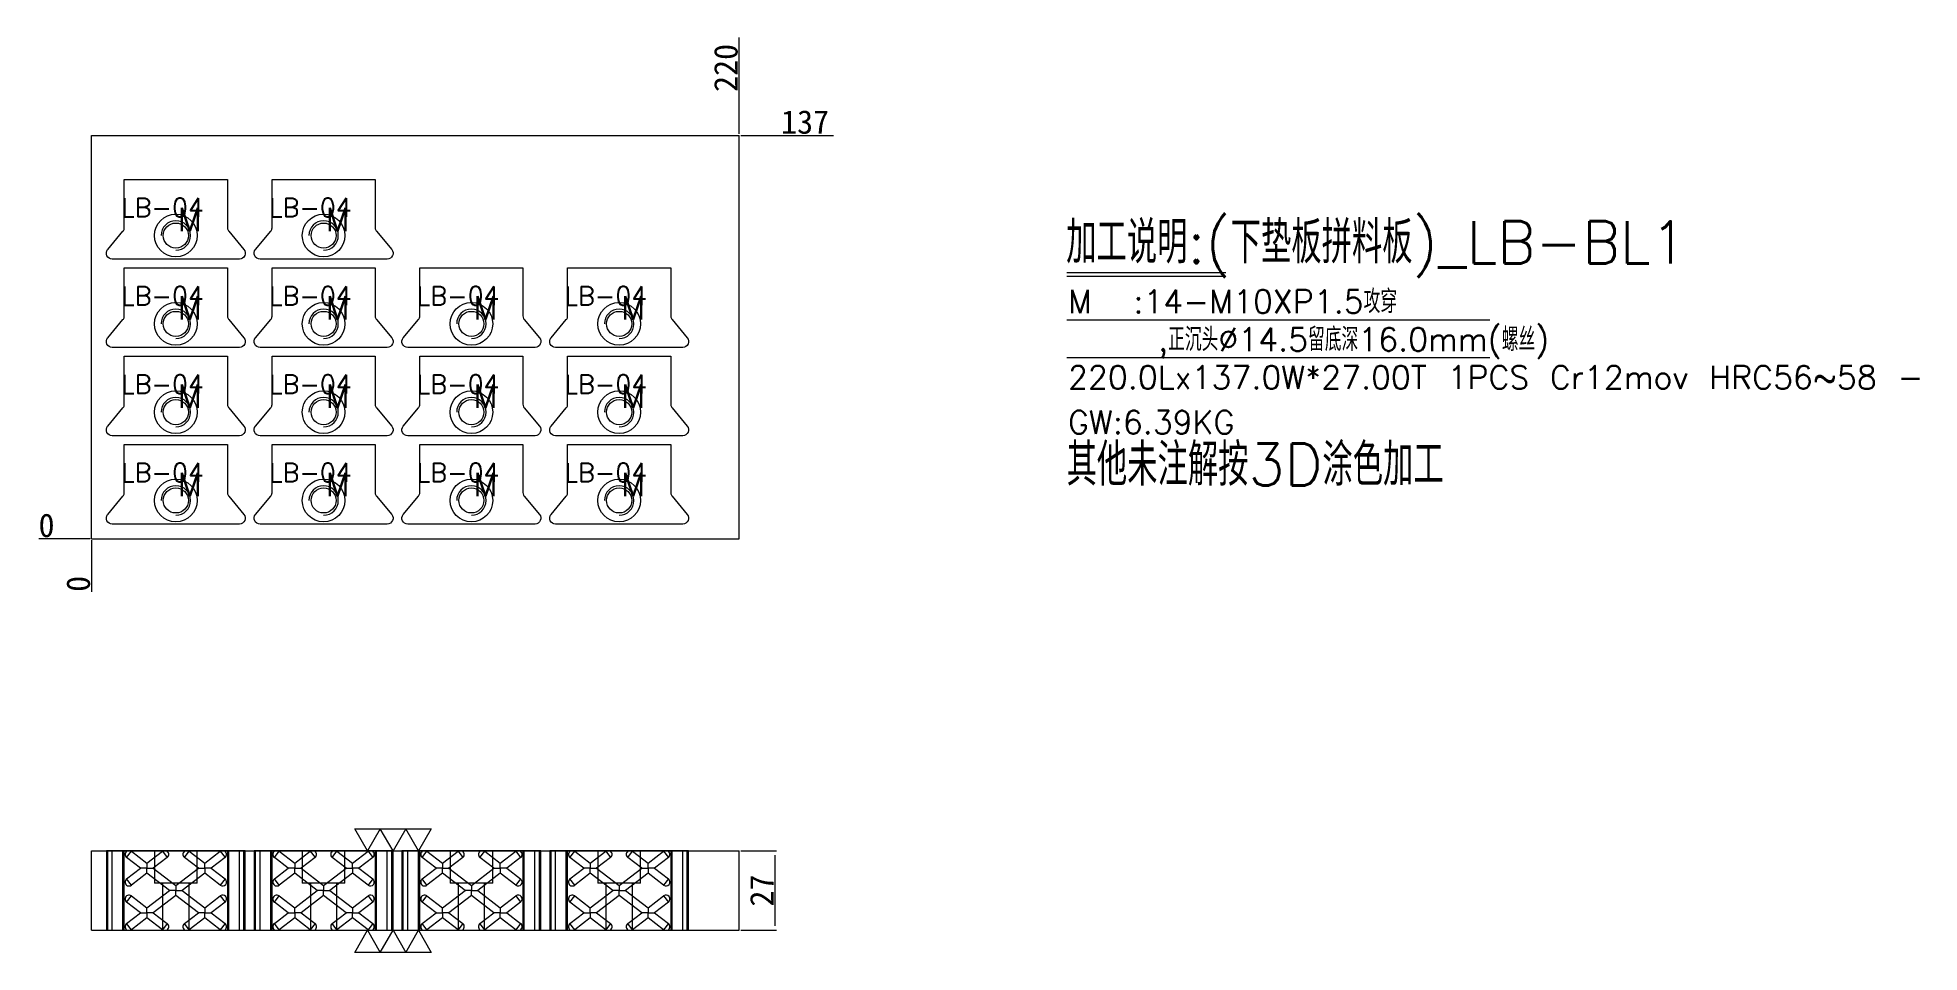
# Model space of a CAD drawing. Header units: millimetres. Extents: x 12761 to 13400, y 37602 to 37913.
import ezdxf

# ---------------------------------------------------------------- set-up
doc = ezdxf.new("R2010")
doc.units = ezdxf.units.MM
doc.linetypes.add('DASHED', pattern=[0])
doc.layers.add('dim', color=4, linetype='Continuous')
doc.layers.add('LB', color=7, linetype='Continuous')
doc.styles.add('_PUG_ERP', font='txt')
doc.styles.add('chinesef_fs', font='txt.shx', dxfattribs={"bigfont": 'gbcbig.shx'})
doc.dimstyles.new('_PUG_ERP', dxfattribs={"dimtxt": 8, "dimasz": 1.5, "dimexe": 0.5, "dimexo": 0.5, "dimgap": 0.5, "dimtad": 1, "dimtxsty": '_PUG_ERP', "dimblk": 'CLOSEDBLANK', "dimcen": 0, "dimclrd": 4, "dimclre": 4, "dimclrt": 3, "dimazin": 3, "dimtfac": 1, "dimtmove": 0, "dimatfit": 3, "dimldrblk": 'CLOSEDBLANK', "dimlwd": 9, "dimlwe": 9})

# ---------------------------------------------------------------- blocks, each defined once
blk = doc.blocks.new('*D733')
at = {"layer": 'Defpoints', "color": 0}
for p in [(12999.53, 37879.39), (13011.68, 37879.39), (12779.53, 37742.39)]:
    blk.add_point(p, dxfattribs=at)
at = {"layer": 'dim', "color": 4, "lineweight": 9}
blk.add_line((13000.03, 37879.39), (13031.61, 37879.39), dxfattribs=at)
at = {"layer": 'dim', "color": 3, "lineweight": 13, "insert": (13021.9, 37883.89), "char_height": 8, "attachment_point": 5, "style": '_PUG_ERP'}
blk.add_mtext('137', dxfattribs=at)
blk = doc.blocks.new('_ClosedBlank')
blk = doc.blocks.new('*D734')
at = {"layer": 'Defpoints', "color": 0}
for p in [(12767.38, 37742.39), (12779.53, 37742.39), (12779.53, 37742.39)]:
    blk.add_point(p, dxfattribs=at)
at = {"layer": 'dim', "color": 4, "lineweight": 9}
blk.add_line((12779.03, 37742.39), (12761.55, 37742.39), dxfattribs=at)
at = {"layer": 'dim', "color": 3, "lineweight": 13, "insert": (12764.22, 37746.89), "char_height": 8, "attachment_point": 5, "style": '_PUG_ERP'}
blk.add_mtext('0', dxfattribs=at)
blk = doc.blocks.new('*D735')
at = {"layer": 'Defpoints', "color": 0}
for p in [(12779.53, 37742.39), (12779.53, 37742.39), (12779.53, 37730.24)]:
    blk.add_point(p, dxfattribs=at)
at = {"layer": 'dim', "color": 4, "lineweight": 9}
blk.add_line((12779.53, 37741.89), (12779.53, 37724.4), dxfattribs=at)
at = {"layer": 'dim', "color": 3, "lineweight": 13, "insert": (12775.03, 37727.07), "char_height": 8, "attachment_point": 5, "rotation": 90, "style": '_PUG_ERP'}
blk.add_mtext('0', dxfattribs=at)
blk = doc.blocks.new('*D736')
at = {"layer": 'Defpoints', "color": 0}
for p in [(12999.53, 37891.54), (12999.53, 37879.39), (12779.53, 37742.39)]:
    blk.add_point(p, dxfattribs=at)
at = {"layer": 'dim', "color": 4, "lineweight": 9}
for p, q in [((12999.53, 37888.54), (12999.53, 37912.61)), ((12999.53, 37885.54), (12999.53, 37888.54)), ((12999.53, 37879.89), (12999.53, 37885.54))]:
    blk.add_line(p, q, dxfattribs=at)
at = {"layer": 'dim', "color": 3, "lineweight": 13, "insert": (12995.03, 37902.32), "char_height": 8, "attachment_point": 5, "rotation": 90, "style": '_PUG_ERP'}
blk.add_mtext('220', dxfattribs=at)
blk = doc.blocks.new('*D737')
at = {"layer": 'Defpoints', "color": 0}
for p in [(12999.53, 37636.39), (12999.53, 37609.39), (13011.68, 37609.39)]:
    blk.add_point(p, dxfattribs=at)
at = {"layer": 'dim', "color": 4, "lineweight": 9}
for p, q in [((13000.03, 37636.39), (13012.18, 37636.39)), ((13011.68, 37634.89), (13011.68, 37610.89)), ((13000.03, 37609.39), (13012.18, 37609.39))]:
    blk.add_line(p, q, dxfattribs=at)
at = {"layer": 'dim', "color": 3, "lineweight": 13, "insert": (13007.18, 37622.89), "char_height": 8, "attachment_point": 5, "rotation": 90, "style": '_PUG_ERP'}
blk.add_mtext('27', dxfattribs=at)

msp = doc.modelspace()

# ---------------------------------------------------------------- linework, layer by layer
at = {"layer": 'dim', "color": 252, "linetype": 'DASHED', "lineweight": 13, "ltscale": 0.519335}
for p, q in [((12779.534, 37879.386), (12999.534, 37879.386)), ((12779.534, 37742.386), (12779.534, 37879.386))]:
    msp.add_line(p, q, dxfattribs=at)
at = {"layer": 'dim', "color": 252, "linetype": 'DASHED', "lineweight": 13, "ltscale": 0.5}
for p, q in [((12999.534, 37742.386), (12999.534, 37879.386)), ((12779.534, 37742.386), (12999.534, 37742.386)), ((12779.534, 37636.386), (12999.534, 37636.386)), ((12779.534, 37609.386), (12779.534, 37636.386)), ((12999.534, 37609.386), (12999.534, 37636.386)), ((12779.534, 37609.386), (12999.534, 37609.386))]:
    msp.add_line(p, q, dxfattribs=at)
at = {"layer": 'dim', "color": 8, "linetype": 'Continuous', "lineweight": 13}
for p, q in [((13110.816, 37832.826), (13164.87, 37832.826)), ((13110.816, 37831.638), (13164.87, 37831.638)), ((13110.816, 37816.778), (13254.517, 37816.778)), ((13110.816, 37803.898), (13254.517, 37803.898))]:
    msp.add_line(p, q, dxfattribs=at)
at = {"layer": 'dim', "color": 1, "lineweight": 13}
for points in [[(12829.736, 37837.386), (12786.535, 37837.386, -0.6301503), (12784.977, 37840.642), (12785.003, 37840.673), (12790.168, 37846.829, 0.1256527), (12790.597, 37847.72, 0.0495524), (12790.636, 37848.114), (12790.636, 37864.386), (12825.636, 37864.386), (12825.636, 37848.114, 0.1256527), (12825.88, 37847.155, 0.0495524), (12826.104, 37846.828), (12831.269, 37840.673, -0.6301504), (12829.776, 37837.387)], [(12879.939, 37837.386), (12836.738, 37837.386, -0.6301503), (12835.18, 37840.642), (12835.205, 37840.673), (12840.37, 37846.829, 0.1256527), (12840.799, 37847.72, 0.0495524), (12840.838, 37848.114), (12840.838, 37864.386), (12875.838, 37864.386), (12875.838, 37848.114, 0.1256527), (12876.083, 37847.155, 0.0495524), (12876.306, 37846.828), (12881.471, 37840.673, -0.6301504), (12879.978, 37837.387)], [(12829.736, 37807.386), (12786.535, 37807.386, -0.6301503), (12784.977, 37810.642), (12785.003, 37810.673), (12790.168, 37816.829, 0.1256527), (12790.597, 37817.72, 0.0495524), (12790.636, 37818.114), (12790.636, 37834.386), (12825.636, 37834.386), (12825.636, 37818.114, 0.1256527), (12825.88, 37817.155, 0.0495524), (12826.104, 37816.828), (12831.269, 37810.673, -0.6301504), (12829.776, 37807.387)], [(12879.939, 37807.386), (12836.738, 37807.386, -0.6301503), (12835.18, 37810.642), (12835.205, 37810.673), (12840.37, 37816.829, 0.1256527), (12840.799, 37817.72, 0.0495524), (12840.838, 37818.114), (12840.838, 37834.386), (12875.838, 37834.386), (12875.838, 37818.114, 0.1256527), (12876.083, 37817.155, 0.0495524), (12876.306, 37816.828), (12881.471, 37810.673, -0.6301504), (12879.978, 37807.387)], [(12930.141, 37807.386), (12886.94, 37807.386, -0.6301503), (12885.382, 37810.642), (12885.408, 37810.673), (12890.573, 37816.829, 0.1256527), (12891.002, 37817.72, 0.0495524), (12891.041, 37818.114), (12891.041, 37834.386), (12926.041, 37834.386), (12926.041, 37818.114, 0.1256527), (12926.285, 37817.155, 0.0495524), (12926.509, 37816.828), (12931.674, 37810.673, -0.6301504), (12930.181, 37807.387)], [(12980.344, 37807.386), (12937.143, 37807.386, -0.6301503), (12935.585, 37810.642), (12935.61, 37810.673), (12940.775, 37816.829, 0.1256527), (12941.204, 37817.72, 0.0495524), (12941.243, 37818.114), (12941.243, 37834.386), (12976.243, 37834.386), (12976.243, 37818.114, 0.1256527), (12976.488, 37817.155, 0.0495524), (12976.711, 37816.828), (12981.876, 37810.673, -0.6301504), (12980.383, 37807.387)], [(12829.736, 37777.386), (12786.535, 37777.386, -0.6301503), (12784.977, 37780.642), (12785.003, 37780.673), (12790.168, 37786.829, 0.1256527), (12790.597, 37787.72, 0.0495524), (12790.636, 37788.114), (12790.636, 37804.386), (12825.636, 37804.386), (12825.636, 37788.114, 0.1256527), (12825.88, 37787.155, 0.0495524), (12826.104, 37786.828), (12831.269, 37780.673, -0.6301504), (12829.776, 37777.387)], [(12879.939, 37777.386), (12836.738, 37777.386, -0.6301503), (12835.18, 37780.642), (12835.205, 37780.673), (12840.37, 37786.829, 0.1256527), (12840.799, 37787.72, 0.0495524), (12840.838, 37788.114), (12840.838, 37804.386), (12875.838, 37804.386), (12875.838, 37788.114, 0.1256527), (12876.083, 37787.155, 0.0495524), (12876.306, 37786.828), (12881.471, 37780.673, -0.6301504), (12879.978, 37777.387)], [(12930.141, 37777.386), (12886.94, 37777.386, -0.6301503), (12885.382, 37780.642), (12885.408, 37780.673), (12890.573, 37786.829, 0.1256527), (12891.002, 37787.72, 0.0495524), (12891.041, 37788.114), (12891.041, 37804.386), (12926.041, 37804.386), (12926.041, 37788.114, 0.1256527), (12926.285, 37787.155, 0.0495524), (12926.509, 37786.828), (12931.674, 37780.673, -0.6301504), (12930.181, 37777.387)], [(12980.344, 37777.386), (12937.143, 37777.386, -0.6301503), (12935.585, 37780.642), (12935.61, 37780.673), (12940.775, 37786.829, 0.1256527), (12941.204, 37787.72, 0.0495524), (12941.243, 37788.114), (12941.243, 37804.386), (12976.243, 37804.386), (12976.243, 37788.114, 0.1256527), (12976.488, 37787.155, 0.0495524), (12976.711, 37786.828), (12981.876, 37780.673, -0.6301504), (12980.383, 37777.387)], [(12829.736, 37747.386), (12786.535, 37747.386, -0.6301503), (12784.977, 37750.642), (12785.003, 37750.673), (12790.168, 37756.829, 0.1256527), (12790.597, 37757.72, 0.0495524), (12790.636, 37758.114), (12790.636, 37774.386), (12825.636, 37774.386), (12825.636, 37758.114, 0.1256527), (12825.88, 37757.155, 0.0495524), (12826.104, 37756.828), (12831.269, 37750.673, -0.6301504), (12829.776, 37747.387)], [(12879.939, 37747.386), (12836.738, 37747.386, -0.6301503), (12835.18, 37750.642), (12835.205, 37750.673), (12840.37, 37756.829, 0.1256527), (12840.799, 37757.72, 0.0495524), (12840.838, 37758.114), (12840.838, 37774.386), (12875.838, 37774.386), (12875.838, 37758.114, 0.1256527), (12876.083, 37757.155, 0.0495524), (12876.306, 37756.828), (12881.471, 37750.673, -0.6301504), (12879.978, 37747.387)], [(12930.141, 37747.386), (12886.94, 37747.386, -0.6301503), (12885.382, 37750.642), (12885.408, 37750.673), (12890.573, 37756.829, 0.1256527), (12891.002, 37757.72, 0.0495524), (12891.041, 37758.114), (12891.041, 37774.386), (12926.041, 37774.386), (12926.041, 37758.114, 0.1256527), (12926.285, 37757.155, 0.0495524), (12926.509, 37756.828), (12931.674, 37750.673, -0.6301504), (12930.181, 37747.387)], [(12980.344, 37747.386), (12937.143, 37747.386, -0.6301503), (12935.585, 37750.642), (12935.61, 37750.673), (12940.775, 37756.829, 0.1256527), (12941.204, 37757.72, 0.0495524), (12941.243, 37758.114), (12941.243, 37774.386), (12976.243, 37774.386), (12976.243, 37758.114, 0.1256527), (12976.488, 37757.155, 0.0495524), (12976.711, 37756.828), (12981.876, 37750.673, -0.6301504), (12980.383, 37747.387)]]:
    msp.add_lwpolyline(points, format="xyb", close=True, dxfattribs=at)
at = {"layer": 'dim', "lineweight": 13}
for points in [[(12894.93, 37643.886), (12890.6, 37636.386), (12886.269, 37643.886), (12881.939, 37636.386), (12877.609, 37643.886), (12873.279, 37636.386), (12868.949, 37643.886), (12894.93, 37643.886)], [(12868.949, 37601.886), (12873.279, 37609.386), (12877.609, 37601.886), (12881.939, 37609.386), (12886.269, 37601.886), (12890.6, 37609.386), (12894.93, 37601.886), (12868.949, 37601.886)]]:
    msp.add_lwpolyline(points, close=True, dxfattribs=at)
at = {"layer": 'LB', "color": 11, "linetype": 'Continuous', "lineweight": 13}
for p, q in [((12784.535, 37636.386), (12784.535, 37609.386)), ((12829.736, 37636.386), (12786.535, 37636.386)), ((12831.737, 37609.386), (12831.737, 37636.386)), ((12834.737, 37636.386), (12834.737, 37609.386)), ((12879.939, 37636.386), (12836.738, 37636.386)), ((12881.939, 37609.386), (12881.939, 37636.386)), ((12884.94, 37636.386), (12884.94, 37609.386)), ((12930.141, 37636.386), (12886.94, 37636.386)), ((12932.142, 37609.386), (12932.142, 37636.386)), ((12935.142, 37636.386), (12935.142, 37609.386)), ((12980.344, 37636.386), (12937.143, 37636.386)), ((12982.344, 37609.386), (12982.344, 37636.386)), ((12786.535, 37609.386), (12829.736, 37609.386)), ((12836.738, 37609.386), (12879.939, 37609.386)), ((12886.94, 37609.386), (12930.141, 37609.386)), ((12937.143, 37609.386), (12980.344, 37609.386))]:
    msp.add_line(p, q, dxfattribs=at)
at = {"layer": 'LB', "color": 155, "linetype": 'DASHED', "lineweight": 13, "ltscale": 0.519335}
for p, q in [((12785.003, 37609.386), (12785.003, 37636.386)), ((12790.168, 37609.386), (12790.168, 37636.386)), ((12791.411, 37634.117), (12793.027, 37636.211)), ((12803.598, 37636.211), (12805.214, 37634.117)), ((12811.057, 37634.117), (12812.673, 37636.211)), ((12823.244, 37636.211), (12824.86, 37634.117)), ((12826.104, 37609.386), (12826.104, 37636.386)), ((12831.269, 37609.386), (12831.269, 37636.386)), ((12835.205, 37609.386), (12835.205, 37636.386)), ((12840.37, 37609.386), (12840.37, 37636.386)), ((12841.614, 37634.117), (12843.23, 37636.211)), ((12853.8, 37636.211), (12855.416, 37634.117)), ((12861.26, 37634.117), (12862.876, 37636.211)), ((12873.447, 37636.211), (12875.063, 37634.117)), ((12876.306, 37609.386), (12876.306, 37636.386)), ((12881.471, 37609.386), (12881.471, 37636.386)), ((12885.408, 37609.386), (12885.408, 37636.386)), ((12890.573, 37609.386), (12890.573, 37636.386)), ((12891.816, 37634.117), (12893.432, 37636.211)), ((12904.003, 37636.211), (12905.619, 37634.117)), ((12911.462, 37634.117), (12913.078, 37636.211)), ((12923.649, 37636.211), (12925.265, 37634.117)), ((12926.509, 37609.386), (12926.509, 37636.386)), ((12931.674, 37609.386), (12931.674, 37636.386)), ((12935.61, 37609.386), (12935.61, 37636.386)), ((12940.775, 37609.386), (12940.775, 37636.386)), ((12942.019, 37634.117), (12943.635, 37636.211)), ((12954.205, 37636.211), (12955.821, 37634.117)), ((12961.665, 37634.117), (12963.281, 37636.211)), ((12973.852, 37636.211), (12975.468, 37634.117)), ((12976.711, 37609.386), (12976.711, 37636.386)), ((12981.876, 37609.386), (12981.876, 37636.386)), ((12793.027, 37624.715), (12791.411, 37626.81)), ((12824.86, 37626.81), (12823.244, 37624.715)), ((12843.23, 37624.715), (12841.614, 37626.81)), ((12875.063, 37626.81), (12873.447, 37624.715)), ((12893.432, 37624.715), (12891.816, 37626.81)), ((12925.265, 37626.81), (12923.649, 37624.715)), ((12943.635, 37624.715), (12942.019, 37626.81)), ((12975.468, 37626.81), (12973.852, 37624.715)), ((12791.411, 37618.961), (12793.027, 37621.056)), ((12823.244, 37621.056), (12824.86, 37618.961)), ((12841.614, 37618.961), (12843.23, 37621.056)), ((12873.447, 37621.056), (12875.063, 37618.961)), ((12891.816, 37618.961), (12893.432, 37621.056)), ((12923.649, 37621.056), (12925.265, 37618.961)), ((12942.019, 37618.961), (12943.635, 37621.056)), ((12973.852, 37621.056), (12975.468, 37618.961)), ((12793.027, 37609.56), (12791.411, 37611.655)), ((12805.214, 37611.655), (12803.598, 37609.56)), ((12812.673, 37609.56), (12811.057, 37611.655)), ((12824.86, 37611.655), (12823.244, 37609.56)), ((12843.23, 37609.56), (12841.614, 37611.655)), ((12855.416, 37611.655), (12853.8, 37609.56)), ((12862.876, 37609.56), (12861.26, 37611.655)), ((12875.063, 37611.655), (12873.447, 37609.56)), ((12893.432, 37609.56), (12891.816, 37611.655)), ((12905.619, 37611.655), (12904.003, 37609.56)), ((12913.078, 37609.56), (12911.462, 37611.655)), ((12925.265, 37611.655), (12923.649, 37609.56)), ((12943.635, 37609.56), (12942.019, 37611.655)), ((12955.821, 37611.655), (12954.205, 37609.56)), ((12963.281, 37609.56), (12961.665, 37611.655)), ((12975.468, 37611.655), (12973.852, 37609.56))]:
    msp.add_line(p, q, dxfattribs=at)
at = {"layer": 'LB', "color": 155, "linetype": 'Continuous', "lineweight": 13}
for p, q in [((12786.535, 37609.386), (12786.535, 37636.386)), ((12829.736, 37609.386), (12829.736, 37636.386)), ((12836.738, 37609.386), (12836.738, 37636.386)), ((12879.939, 37609.386), (12879.939, 37636.386)), ((12886.94, 37609.386), (12886.94, 37636.386)), ((12930.141, 37609.386), (12930.141, 37636.386)), ((12937.143, 37609.386), (12937.143, 37636.386)), ((12980.344, 37609.386), (12980.344, 37636.386))]:
    msp.add_line(p, q, dxfattribs=at)
at = {"layer": 'LB', "color": 11, "linetype": 'DASHED', "lineweight": 13, "ltscale": 0.519335}
for p, q in [((12790.636, 37609.386), (12790.636, 37636.386)), ((12796.147, 37630.463), (12791.411, 37634.117)), ((12793.027, 37636.211), (12798.313, 37632.134)), ((12798.313, 37632.134), (12803.598, 37636.211)), ((12805.214, 37634.117), (12800.478, 37630.463)), ((12800.886, 37636.386), (12800.886, 37625.386)), ((12815.793, 37630.463), (12811.057, 37634.117)), ((12812.673, 37636.211), (12817.959, 37632.134)), ((12815.386, 37625.386), (12815.386, 37636.386)), ((12817.959, 37632.134), (12823.244, 37636.211)), ((12824.86, 37634.117), (12820.125, 37630.463)), ((12825.636, 37636.386), (12825.636, 37609.386)), ((12840.838, 37609.386), (12840.838, 37636.386)), ((12846.349, 37630.463), (12841.614, 37634.117)), ((12843.23, 37636.211), (12848.515, 37632.134)), ((12848.515, 37632.134), (12853.8, 37636.211)), ((12855.416, 37634.117), (12850.681, 37630.463)), ((12851.088, 37636.386), (12851.088, 37625.386)), ((12865.995, 37630.463), (12861.26, 37634.117)), ((12862.876, 37636.211), (12868.161, 37632.134)), ((12865.588, 37625.386), (12865.588, 37636.386)), ((12868.161, 37632.134), (12873.447, 37636.211)), ((12875.063, 37634.117), (12870.327, 37630.463)), ((12875.838, 37636.386), (12875.838, 37609.386)), ((12891.041, 37609.386), (12891.041, 37636.386)), ((12896.552, 37630.463), (12891.816, 37634.117)), ((12893.432, 37636.211), (12898.718, 37632.134)), ((12898.718, 37632.134), (12904.003, 37636.211)), ((12905.619, 37634.117), (12900.883, 37630.463)), ((12901.291, 37636.386), (12901.291, 37625.386)), ((12916.198, 37630.463), (12911.462, 37634.117)), ((12913.078, 37636.211), (12918.364, 37632.134)), ((12915.791, 37625.386), (12915.791, 37636.386)), ((12918.364, 37632.134), (12923.649, 37636.211)), ((12925.265, 37634.117), (12920.53, 37630.463)), ((12926.041, 37636.386), (12926.041, 37609.386)), ((12941.243, 37609.386), (12941.243, 37636.386)), ((12946.754, 37630.463), (12942.019, 37634.117)), ((12943.635, 37636.211), (12948.92, 37632.134)), ((12948.92, 37632.134), (12954.205, 37636.211)), ((12955.821, 37634.117), (12951.086, 37630.463)), ((12951.493, 37636.386), (12951.493, 37625.386)), ((12966.4, 37630.463), (12961.665, 37634.117)), ((12963.281, 37636.211), (12968.566, 37632.134)), ((12965.993, 37625.386), (12965.993, 37636.386)), ((12968.566, 37632.134), (12973.852, 37636.211)), ((12975.468, 37634.117), (12970.732, 37630.463)), ((12976.243, 37636.386), (12976.243, 37609.386)), ((12791.411, 37626.81), (12796.147, 37630.463)), ((12798.313, 37628.793), (12793.027, 37624.715)), ((12798.313, 37630.463), (12796.147, 37630.463)), ((12798.313, 37632.134), (12798.313, 37630.463)), ((12798.313, 37628.793), (12798.313, 37630.463)), ((12798.313, 37630.463), (12800.478, 37630.463)), ((12805.97, 37622.886), (12798.313, 37628.793)), ((12800.478, 37630.463), (12808.136, 37624.556)), ((12808.136, 37624.556), (12815.793, 37630.463)), ((12817.959, 37628.793), (12810.301, 37622.886)), ((12815.793, 37630.463), (12817.959, 37630.463)), ((12817.959, 37630.463), (12817.959, 37632.134)), ((12817.959, 37630.463), (12817.959, 37628.793)), ((12820.125, 37630.463), (12817.959, 37630.463)), ((12823.244, 37624.715), (12817.959, 37628.793)), ((12820.125, 37630.463), (12824.86, 37626.81)), ((12841.614, 37626.81), (12846.349, 37630.463)), ((12848.515, 37628.793), (12843.23, 37624.715)), ((12848.515, 37630.463), (12846.349, 37630.463)), ((12848.515, 37632.134), (12848.515, 37630.463)), ((12848.515, 37628.793), (12848.515, 37630.463)), ((12848.515, 37630.463), (12850.681, 37630.463)), ((12856.172, 37622.886), (12848.515, 37628.793)), ((12850.681, 37630.463), (12858.338, 37624.556)), ((12858.338, 37624.556), (12865.995, 37630.463)), ((12868.161, 37628.793), (12860.504, 37622.886)), ((12865.995, 37630.463), (12868.161, 37630.463)), ((12868.161, 37630.463), (12868.161, 37632.134)), ((12868.161, 37630.463), (12868.161, 37628.793)), ((12870.327, 37630.463), (12868.161, 37630.463)), ((12873.447, 37624.715), (12868.161, 37628.793)), ((12870.327, 37630.463), (12875.063, 37626.81)), ((12891.816, 37626.81), (12896.552, 37630.463)), ((12898.718, 37628.793), (12893.432, 37624.715)), ((12898.718, 37630.463), (12896.552, 37630.463)), ((12898.718, 37632.134), (12898.718, 37630.463)), ((12898.718, 37630.463), (12900.883, 37630.463)), ((12898.718, 37628.793), (12898.718, 37630.463)), ((12906.375, 37622.886), (12898.718, 37628.793)), ((12900.883, 37630.463), (12908.541, 37624.556)), ((12908.541, 37624.556), (12916.198, 37630.463)), ((12918.364, 37628.793), (12910.706, 37622.886)), ((12916.198, 37630.463), (12918.364, 37630.463)), ((12918.364, 37630.463), (12918.364, 37632.134)), ((12918.364, 37630.463), (12918.364, 37628.793)), ((12920.53, 37630.463), (12918.364, 37630.463)), ((12923.649, 37624.715), (12918.364, 37628.793)), ((12920.53, 37630.463), (12925.265, 37626.81)), ((12942.019, 37626.81), (12946.754, 37630.463)), ((12948.92, 37628.793), (12943.635, 37624.715)), ((12948.92, 37630.463), (12946.754, 37630.463)), ((12948.92, 37632.134), (12948.92, 37630.463)), ((12948.92, 37628.793), (12948.92, 37630.463)), ((12948.92, 37630.463), (12951.086, 37630.463)), ((12956.577, 37622.886), (12948.92, 37628.793)), ((12951.086, 37630.463), (12958.743, 37624.556)), ((12958.743, 37624.556), (12966.4, 37630.463)), ((12968.566, 37628.793), (12960.909, 37622.886)), ((12966.4, 37630.463), (12968.566, 37630.463)), ((12968.566, 37630.463), (12968.566, 37632.134)), ((12968.566, 37630.463), (12968.566, 37628.793)), ((12970.732, 37630.463), (12968.566, 37630.463)), ((12973.852, 37624.715), (12968.566, 37628.793)), ((12970.732, 37630.463), (12975.468, 37626.81)), ((12793.027, 37621.056), (12798.313, 37616.978)), ((12798.313, 37616.978), (12805.97, 37622.886)), ((12808.136, 37621.215), (12800.478, 37615.308)), ((12815.386, 37625.386), (12800.886, 37625.386)), ((12803.632, 37625.386), (12803.632, 37609.386)), ((12808.136, 37622.886), (12805.97, 37622.886)), ((12808.136, 37624.556), (12808.136, 37622.886)), ((12808.136, 37621.215), (12808.136, 37622.886)), ((12808.136, 37622.886), (12810.301, 37622.886)), ((12815.793, 37615.308), (12808.136, 37621.215)), ((12810.301, 37622.886), (12817.959, 37616.978)), ((12812.639, 37609.386), (12812.639, 37625.386)), ((12817.959, 37616.978), (12823.244, 37621.056)), ((12843.23, 37621.056), (12848.515, 37616.978)), ((12848.515, 37616.978), (12856.172, 37622.886)), ((12858.338, 37621.215), (12850.681, 37615.308)), ((12865.588, 37625.386), (12851.088, 37625.386)), ((12853.835, 37625.386), (12853.835, 37609.386)), ((12858.338, 37622.886), (12856.172, 37622.886)), ((12858.338, 37624.556), (12858.338, 37622.886)), ((12858.338, 37621.215), (12858.338, 37622.886)), ((12858.338, 37622.886), (12860.504, 37622.886)), ((12865.995, 37615.308), (12858.338, 37621.215)), ((12860.504, 37622.886), (12868.161, 37616.978)), ((12862.842, 37609.386), (12862.842, 37625.386)), ((12868.161, 37616.978), (12873.447, 37621.056)), ((12893.432, 37621.056), (12898.718, 37616.978)), ((12898.718, 37616.978), (12906.375, 37622.886)), ((12908.541, 37621.215), (12900.883, 37615.308)), ((12915.791, 37625.386), (12901.291, 37625.386)), ((12904.037, 37625.386), (12904.037, 37609.386)), ((12908.541, 37622.886), (12906.375, 37622.886)), ((12908.541, 37624.556), (12908.541, 37622.886)), ((12908.541, 37622.886), (12910.706, 37622.886)), ((12908.541, 37621.215), (12908.541, 37622.886)), ((12916.198, 37615.308), (12908.541, 37621.215)), ((12910.706, 37622.886), (12918.364, 37616.978)), ((12913.044, 37609.386), (12913.044, 37625.386)), ((12918.364, 37616.978), (12923.649, 37621.056)), ((12943.635, 37621.056), (12948.92, 37616.978)), ((12948.92, 37616.978), (12956.577, 37622.886)), ((12958.743, 37621.215), (12951.086, 37615.308)), ((12965.993, 37625.386), (12951.493, 37625.386)), ((12954.24, 37625.386), (12954.24, 37609.386)), ((12958.743, 37622.886), (12956.577, 37622.886)), ((12958.743, 37624.556), (12958.743, 37622.886)), ((12958.743, 37621.215), (12958.743, 37622.886)), ((12958.743, 37622.886), (12960.909, 37622.886)), ((12966.4, 37615.308), (12958.743, 37621.215)), ((12960.909, 37622.886), (12968.566, 37616.978)), ((12963.247, 37609.386), (12963.247, 37625.386)), ((12968.566, 37616.978), (12973.852, 37621.056)), ((12796.147, 37615.308), (12791.411, 37618.961)), ((12791.411, 37611.655), (12796.147, 37615.308)), ((12796.147, 37615.308), (12798.313, 37615.308)), ((12798.313, 37615.308), (12798.313, 37616.978)), ((12800.478, 37615.308), (12798.313, 37615.308)), ((12798.313, 37615.308), (12798.313, 37613.637)), ((12800.478, 37615.308), (12805.214, 37611.655)), ((12811.057, 37611.655), (12815.793, 37615.308)), ((12817.959, 37615.308), (12815.793, 37615.308)), ((12817.959, 37616.978), (12817.959, 37615.308)), ((12817.959, 37613.637), (12817.959, 37615.308)), ((12817.959, 37615.308), (12820.125, 37615.308)), ((12824.86, 37618.961), (12820.125, 37615.308)), ((12820.125, 37615.308), (12824.86, 37611.655)), ((12846.349, 37615.308), (12841.614, 37618.961)), ((12841.614, 37611.655), (12846.349, 37615.308)), ((12846.349, 37615.308), (12848.515, 37615.308)), ((12848.515, 37615.308), (12848.515, 37616.978)), ((12848.515, 37615.308), (12848.515, 37613.637)), ((12850.681, 37615.308), (12848.515, 37615.308)), ((12850.681, 37615.308), (12855.416, 37611.655)), ((12861.26, 37611.655), (12865.995, 37615.308)), ((12868.161, 37615.308), (12865.995, 37615.308)), ((12868.161, 37616.978), (12868.161, 37615.308)), ((12868.161, 37613.637), (12868.161, 37615.308)), ((12868.161, 37615.308), (12870.327, 37615.308)), ((12875.063, 37618.961), (12870.327, 37615.308)), ((12870.327, 37615.308), (12875.063, 37611.655)), ((12896.552, 37615.308), (12891.816, 37618.961)), ((12891.816, 37611.655), (12896.552, 37615.308)), ((12896.552, 37615.308), (12898.718, 37615.308)), ((12898.718, 37615.308), (12898.718, 37616.978)), ((12898.718, 37615.308), (12898.718, 37613.637)), ((12900.883, 37615.308), (12898.718, 37615.308)), ((12900.883, 37615.308), (12905.619, 37611.655)), ((12911.462, 37611.655), (12916.198, 37615.308)), ((12918.364, 37615.308), (12916.198, 37615.308)), ((12918.364, 37616.978), (12918.364, 37615.308)), ((12918.364, 37613.637), (12918.364, 37615.308)), ((12918.364, 37615.308), (12920.53, 37615.308)), ((12925.265, 37618.961), (12920.53, 37615.308)), ((12920.53, 37615.308), (12925.265, 37611.655)), ((12946.754, 37615.308), (12942.019, 37618.961)), ((12942.019, 37611.655), (12946.754, 37615.308)), ((12946.754, 37615.308), (12948.92, 37615.308)), ((12948.92, 37615.308), (12948.92, 37616.978)), ((12948.92, 37615.308), (12948.92, 37613.637)), ((12951.086, 37615.308), (12948.92, 37615.308)), ((12951.086, 37615.308), (12955.821, 37611.655)), ((12961.665, 37611.655), (12966.4, 37615.308)), ((12968.566, 37615.308), (12966.4, 37615.308)), ((12968.566, 37616.978), (12968.566, 37615.308)), ((12968.566, 37613.637), (12968.566, 37615.308)), ((12968.566, 37615.308), (12970.732, 37615.308)), ((12975.468, 37618.961), (12970.732, 37615.308)), ((12970.732, 37615.308), (12975.468, 37611.655)), ((12798.313, 37613.637), (12793.027, 37609.56)), ((12803.598, 37609.56), (12798.313, 37613.637)), ((12817.959, 37613.637), (12812.673, 37609.56)), ((12823.244, 37609.56), (12817.959, 37613.637)), ((12848.515, 37613.637), (12843.23, 37609.56)), ((12853.8, 37609.56), (12848.515, 37613.637)), ((12868.161, 37613.637), (12862.876, 37609.56)), ((12873.447, 37609.56), (12868.161, 37613.637)), ((12898.718, 37613.637), (12893.432, 37609.56)), ((12904.003, 37609.56), (12898.718, 37613.637)), ((12918.364, 37613.637), (12913.078, 37609.56)), ((12923.649, 37609.56), (12918.364, 37613.637)), ((12948.92, 37613.637), (12943.635, 37609.56)), ((12954.205, 37609.56), (12948.92, 37613.637)), ((12968.566, 37613.637), (12963.281, 37609.56)), ((12973.852, 37609.56), (12968.566, 37613.637))]:
    msp.add_line(p, q, dxfattribs=at)
at = {"layer": 'LB', "color": 42, "linetype": 'Continuous', "lineweight": 13}
for centre in [(12808.136, 37845.386), (12858.338, 37845.386), (12808.136, 37815.386), (12858.338, 37815.386), (12908.541, 37815.386), (12958.743, 37815.386), (12808.136, 37785.386), (12858.338, 37785.386), (12908.541, 37785.386), (12958.743, 37785.386), (12808.136, 37755.386), (12858.338, 37755.386), (12908.541, 37755.386), (12958.743, 37755.386)]:
    msp.add_circle(centre, 7.25, dxfattribs=at)
at = {"layer": 'LB', "color": 42, "linetype": 'Continuous', "lineweight": 18}
for centre in [(12808.136, 37845.386), (12858.338, 37845.386), (12808.136, 37815.386), (12858.338, 37815.386), (12908.541, 37815.386), (12958.743, 37815.386), (12808.136, 37785.386), (12858.338, 37785.386), (12908.541, 37785.386), (12958.743, 37785.386), (12808.136, 37755.386), (12858.338, 37755.386), (12908.541, 37755.386), (12958.743, 37755.386)]:
    msp.add_circle(centre, 4.25, dxfattribs=at)
for centre in [(12808.136, 37845.386), (12858.338, 37845.386), (12808.136, 37815.386), (12858.338, 37815.386), (12908.541, 37815.386), (12958.743, 37815.386), (12808.136, 37785.386), (12858.338, 37785.386), (12908.541, 37785.386), (12958.743, 37785.386), (12808.136, 37755.386), (12858.338, 37755.386), (12908.541, 37755.386), (12958.743, 37755.386)]:
    msp.add_arc(centre, 5, 270, 180, dxfattribs=at)
at = {"layer": 'LB', "color": 11, "linetype": 'DASHED', "lineweight": 13, "ltscale": 0.519335}
for centre, start, end in [((12792.219, 37635.164), 112.564518, 232.352379), ((12792.219, 37635.164), 52.352379, 67.435482), ((12804.406, 37635.164), 112.564532, 127.647621), ((12804.406, 37635.164), 307.647621, 67.435468), ((12811.865, 37635.164), 112.564518, 232.352379), ((12811.865, 37635.164), 52.352379, 67.435482), ((12824.052, 37635.164), 112.564504, 127.647621), ((12824.052, 37635.164), 307.647621, 67.435496), ((12842.422, 37635.164), 112.564518, 232.352379), ((12842.422, 37635.164), 52.352379, 67.435482), ((12854.608, 37635.164), 112.564532, 127.647621), ((12854.608, 37635.164), 307.647621, 67.435468), ((12862.068, 37635.164), 112.564518, 232.352379), ((12862.068, 37635.164), 52.352379, 67.435482), ((12874.255, 37635.164), 112.564504, 127.647621), ((12874.255, 37635.164), 307.647621, 67.435496), ((12892.624, 37635.164), 112.564518, 232.352379), ((12892.624, 37635.164), 52.352379, 67.435482), ((12904.811, 37635.164), 112.564532, 127.647621), ((12904.811, 37635.164), 307.647621, 67.435468), ((12912.27, 37635.164), 112.564518, 232.352379), ((12912.27, 37635.164), 52.352379, 67.435482), ((12924.457, 37635.164), 112.564504, 127.647621), ((12924.457, 37635.164), 307.647621, 67.435496), ((12942.827, 37635.164), 112.564518, 232.352379), ((12942.827, 37635.164), 52.352379, 67.435482), ((12955.013, 37635.164), 112.564532, 127.647621), ((12955.013, 37635.164), 307.647621, 67.435468), ((12962.473, 37635.164), 112.564518, 232.352379), ((12962.473, 37635.164), 52.352379, 67.435482), ((12974.66, 37635.164), 112.564504, 127.647621), ((12974.66, 37635.164), 307.647621, 67.435496), ((12792.219, 37625.763), 127.647621, 307.647621), ((12824.052, 37625.763), 232.352379, 52.352379), ((12842.422, 37625.763), 127.647621, 307.647621), ((12874.255, 37625.763), 232.352379, 52.352379), ((12892.624, 37625.763), 127.647621, 307.647621), ((12924.457, 37625.763), 232.352379, 52.352379), ((12942.827, 37625.763), 127.647621, 307.647621), ((12974.66, 37625.763), 232.352379, 52.352379), ((12792.219, 37620.008), 52.352379, 232.352379), ((12824.052, 37620.008), 307.647621, 127.647621), ((12842.422, 37620.008), 52.352379, 232.352379), ((12874.255, 37620.008), 307.647621, 127.647621), ((12892.624, 37620.008), 52.352379, 232.352379), ((12924.457, 37620.008), 307.647621, 127.647621), ((12942.827, 37620.008), 52.352379, 232.352379), ((12974.66, 37620.008), 307.647621, 127.647621), ((12792.219, 37610.607), 127.647621, 247.435482), ((12792.219, 37610.607), 292.564518, 307.647621), ((12804.406, 37610.607), 232.352379, 247.435468), ((12804.406, 37610.607), 292.564532, 52.352379), ((12811.865, 37610.607), 127.647621, 247.435482), ((12811.865, 37610.607), 292.564518, 307.647621), ((12824.052, 37610.607), 232.352379, 247.435496), ((12824.052, 37610.607), 292.564504, 52.352379), ((12842.422, 37610.607), 127.647621, 247.435482), ((12842.422, 37610.607), 292.564518, 307.647621), ((12854.608, 37610.607), 232.352379, 247.435468), ((12854.608, 37610.607), 292.564532, 52.352379), ((12862.068, 37610.607), 127.647621, 247.435482), ((12862.068, 37610.607), 292.564518, 307.647621), ((12874.255, 37610.607), 232.352379, 247.435496), ((12874.255, 37610.607), 292.564504, 52.352379), ((12892.624, 37610.607), 127.647621, 247.435482), ((12892.624, 37610.607), 292.564518, 307.647621), ((12904.811, 37610.607), 232.352379, 247.435468), ((12904.811, 37610.607), 292.564532, 52.352379), ((12912.27, 37610.607), 127.647621, 247.435482), ((12912.27, 37610.607), 292.564518, 307.647621), ((12924.457, 37610.607), 232.352379, 247.435496), ((12924.457, 37610.607), 292.564504, 52.352379), ((12942.827, 37610.607), 127.647621, 247.435482), ((12942.827, 37610.607), 292.564518, 307.647621), ((12955.013, 37610.607), 232.352379, 247.435468), ((12955.013, 37610.607), 292.564532, 52.352379), ((12962.473, 37610.607), 127.647621, 247.435482), ((12962.473, 37610.607), 292.564518, 307.647621), ((12974.66, 37610.607), 232.352379, 247.435496), ((12974.66, 37610.607), 292.564504, 52.352379)]:
    msp.add_arc(centre, 1.323, start, end, dxfattribs=at)
at = {"layer": 'LB', "color": 11, "linetype": 'Continuous', "lineweight": 13}
for points, knots in [([(12786.535, 37636.386), (12786.441, 37636.386), (12786.346, 37636.386), (12786.159, 37636.386), (12786.066, 37636.386), (12785.885, 37636.386), (12785.796, 37636.386), (12785.623, 37636.386), (12785.54, 37636.386), (12785.38, 37636.386), (12785.304, 37636.386), (12785.161, 37636.386), (12785.093, 37636.386), (12784.969, 37636.386), (12784.911, 37636.386), (12784.808, 37636.386), (12784.762, 37636.386), (12784.682, 37636.386), (12784.648, 37636.386), (12784.593, 37636.386), (12784.572, 37636.386), (12784.543, 37636.386), (12784.536, 37636.386), (12784.535, 37636.386), (12784.535, 37636.386), (12784.535, 37636.386)], [0, 0, 0, 0, 0.0902465, 0.0902465, 0.1804931, 0.1804931, 0.2707396, 0.2707396, 0.3609862, 0.3609862, 0.4512327, 0.4512327, 0.5414792, 0.5414792, 0.6317258, 0.6317258, 0.7219723, 0.7219723, 0.8122189, 0.8122189, 0.9024654, 0.9024654, 0.992712, 0.992712, 1, 1, 1, 1]), ([(12831.737, 37636.386), (12831.737, 37636.386), (12831.737, 37636.386), (12831.736, 37636.386), (12831.728, 37636.386), (12831.699, 37636.386), (12831.678, 37636.386), (12831.623, 37636.386), (12831.589, 37636.386), (12831.509, 37636.386), (12831.463, 37636.386), (12831.36, 37636.386), (12831.303, 37636.386), (12831.178, 37636.386), (12831.111, 37636.386), (12830.967, 37636.386), (12830.891, 37636.386), (12830.731, 37636.386), (12830.648, 37636.386), (12830.476, 37636.386), (12830.387, 37636.386), (12830.205, 37636.386), (12830.112, 37636.386), (12829.925, 37636.386), (12829.831, 37636.386), (12829.736, 37636.386)], [0, 0, 0, 0, 0.0073305, 0.0073305, 0.0975731, 0.0975731, 0.1878158, 0.1878158, 0.2780585, 0.2780585, 0.3683012, 0.3683012, 0.4585439, 0.4585439, 0.5487866, 0.5487866, 0.6390293, 0.6390293, 0.7292719, 0.7292719, 0.8195146, 0.8195146, 0.9097573, 0.9097573, 1, 1, 1, 1]), ([(12836.738, 37636.386), (12836.643, 37636.386), (12836.549, 37636.386), (12836.361, 37636.386), (12836.269, 37636.386), (12836.087, 37636.386), (12835.998, 37636.386), (12835.826, 37636.386), (12835.743, 37636.386), (12835.583, 37636.386), (12835.507, 37636.386), (12835.363, 37636.386), (12835.296, 37636.386), (12835.171, 37636.386), (12835.114, 37636.386), (12835.01, 37636.386), (12834.964, 37636.386), (12834.884, 37636.386), (12834.851, 37636.386), (12834.796, 37636.386), (12834.775, 37636.386), (12834.746, 37636.386), (12834.738, 37636.386), (12834.737, 37636.386), (12834.737, 37636.386), (12834.737, 37636.386)], [0, 0, 0, 0, 0.0902465, 0.0902465, 0.1804931, 0.1804931, 0.2707396, 0.2707396, 0.3609862, 0.3609862, 0.4512327, 0.4512327, 0.5414792, 0.5414792, 0.6317258, 0.6317258, 0.7219723, 0.7219723, 0.8122189, 0.8122189, 0.9024654, 0.9024654, 0.992712, 0.992712, 1, 1, 1, 1]), ([(12881.939, 37636.386), (12881.939, 37636.386), (12881.939, 37636.386), (12881.938, 37636.386), (12881.93, 37636.386), (12881.902, 37636.386), (12881.881, 37636.386), (12881.826, 37636.386), (12881.792, 37636.386), (12881.712, 37636.386), (12881.666, 37636.386), (12881.562, 37636.386), (12881.505, 37636.386), (12881.38, 37636.386), (12881.313, 37636.386), (12881.169, 37636.386), (12881.093, 37636.386), (12880.934, 37636.386), (12880.85, 37636.386), (12880.678, 37636.386), (12880.589, 37636.386), (12880.408, 37636.386), (12880.315, 37636.386), (12880.128, 37636.386), (12880.033, 37636.386), (12879.939, 37636.386)], [0, 0, 0, 0, 0.0073305, 0.0073305, 0.0975732, 0.0975732, 0.1878158, 0.1878158, 0.2780585, 0.2780585, 0.3683012, 0.3683012, 0.4585439, 0.4585439, 0.5487866, 0.5487866, 0.6390293, 0.6390293, 0.7292719, 0.7292719, 0.8195146, 0.8195146, 0.9097573, 0.9097573, 1, 1, 1, 1]), ([(12886.94, 37636.386), (12886.846, 37636.386), (12886.751, 37636.386), (12886.564, 37636.386), (12886.471, 37636.386), (12886.29, 37636.386), (12886.201, 37636.386), (12886.028, 37636.386), (12885.945, 37636.386), (12885.785, 37636.386), (12885.709, 37636.386), (12885.566, 37636.386), (12885.498, 37636.386), (12885.374, 37636.386), (12885.316, 37636.386), (12885.213, 37636.386), (12885.167, 37636.386), (12885.087, 37636.386), (12885.053, 37636.386), (12884.998, 37636.386), (12884.977, 37636.386), (12884.948, 37636.386), (12884.941, 37636.386), (12884.94, 37636.386), (12884.94, 37636.386), (12884.94, 37636.386)], [0, 0, 0, 0, 0.0902465, 0.0902465, 0.1804931, 0.1804931, 0.2707396, 0.2707396, 0.3609862, 0.3609862, 0.4512327, 0.4512327, 0.5414793, 0.5414793, 0.6317258, 0.6317258, 0.7219723, 0.7219723, 0.8122189, 0.8122189, 0.9024654, 0.9024654, 0.992712, 0.992712, 1, 1, 1, 1]), ([(12932.142, 37636.386), (12932.142, 37636.386), (12932.142, 37636.386), (12932.141, 37636.386), (12932.133, 37636.386), (12932.104, 37636.386), (12932.083, 37636.386), (12932.028, 37636.386), (12931.994, 37636.386), (12931.914, 37636.386), (12931.868, 37636.386), (12931.765, 37636.386), (12931.708, 37636.386), (12931.583, 37636.386), (12931.516, 37636.386), (12931.372, 37636.386), (12931.296, 37636.386), (12931.136, 37636.386), (12931.053, 37636.386), (12930.881, 37636.386), (12930.792, 37636.386), (12930.61, 37636.386), (12930.517, 37636.386), (12930.33, 37636.386), (12930.236, 37636.386), (12930.141, 37636.386)], [0, 0, 0, 0, 0.0073305, 0.0073305, 0.0975732, 0.0975732, 0.1878158, 0.1878158, 0.2780585, 0.2780585, 0.3683012, 0.3683012, 0.4585439, 0.4585439, 0.5487866, 0.5487866, 0.6390293, 0.6390293, 0.7292719, 0.7292719, 0.8195146, 0.8195146, 0.9097573, 0.9097573, 1, 1, 1, 1]), ([(12937.143, 37636.386), (12937.048, 37636.386), (12936.954, 37636.386), (12936.766, 37636.386), (12936.674, 37636.386), (12936.492, 37636.386), (12936.403, 37636.386), (12936.231, 37636.386), (12936.148, 37636.386), (12935.988, 37636.386), (12935.912, 37636.386), (12935.768, 37636.386), (12935.701, 37636.386), (12935.576, 37636.386), (12935.519, 37636.386), (12935.415, 37636.386), (12935.369, 37636.386), (12935.289, 37636.386), (12935.256, 37636.386), (12935.201, 37636.386), (12935.18, 37636.386), (12935.151, 37636.386), (12935.143, 37636.386), (12935.142, 37636.386), (12935.142, 37636.386), (12935.142, 37636.386)], [0, 0, 0, 0, 0.0902465, 0.0902465, 0.1804931, 0.1804931, 0.2707396, 0.2707396, 0.3609862, 0.3609862, 0.4512327, 0.4512327, 0.5414792, 0.5414792, 0.6317258, 0.6317258, 0.7219723, 0.7219723, 0.8122189, 0.8122189, 0.9024654, 0.9024654, 0.992712, 0.992712, 1, 1, 1, 1]), ([(12982.344, 37636.386), (12982.344, 37636.386), (12982.344, 37636.386), (12982.343, 37636.386), (12982.335, 37636.386), (12982.307, 37636.386), (12982.286, 37636.386), (12982.231, 37636.386), (12982.197, 37636.386), (12982.117, 37636.386), (12982.071, 37636.386), (12981.967, 37636.386), (12981.91, 37636.386), (12981.785, 37636.386), (12981.718, 37636.386), (12981.574, 37636.386), (12981.498, 37636.386), (12981.339, 37636.386), (12981.255, 37636.386), (12981.083, 37636.386), (12980.994, 37636.386), (12980.813, 37636.386), (12980.72, 37636.386), (12980.533, 37636.386), (12980.438, 37636.386), (12980.344, 37636.386)], [0, 0, 0, 0, 0.0073305, 0.0073305, 0.0975732, 0.0975732, 0.1878158, 0.1878158, 0.2780585, 0.2780585, 0.3683012, 0.3683012, 0.4585439, 0.4585439, 0.5487866, 0.5487866, 0.6390293, 0.6390293, 0.7292719, 0.7292719, 0.8195146, 0.8195146, 0.9097573, 0.9097573, 1, 1, 1, 1]), ([(12784.535, 37609.386), (12784.535, 37609.386), (12784.535, 37609.386), (12784.536, 37609.386), (12784.543, 37609.386), (12784.572, 37609.386), (12784.593, 37609.386), (12784.648, 37609.386), (12784.682, 37609.386), (12784.762, 37609.386), (12784.808, 37609.386), (12784.911, 37609.386), (12784.969, 37609.386), (12785.093, 37609.386), (12785.161, 37609.386), (12785.304, 37609.386), (12785.38, 37609.386), (12785.54, 37609.386), (12785.623, 37609.386), (12785.796, 37609.386), (12785.885, 37609.386), (12786.066, 37609.386), (12786.159, 37609.386), (12786.346, 37609.386), (12786.441, 37609.386), (12786.535, 37609.386)], [0, 0, 0, 0, 0.007288, 0.007288, 0.0975346, 0.0975346, 0.1877811, 0.1877811, 0.2780277, 0.2780277, 0.3682742, 0.3682742, 0.4585208, 0.4585208, 0.5487673, 0.5487673, 0.6390138, 0.6390138, 0.7292604, 0.7292604, 0.8195069, 0.8195069, 0.9097535, 0.9097535, 1, 1, 1, 1]), ([(12829.736, 37609.386), (12829.831, 37609.386), (12829.925, 37609.386), (12830.112, 37609.386), (12830.205, 37609.386), (12830.387, 37609.386), (12830.476, 37609.386), (12830.648, 37609.386), (12830.731, 37609.386), (12830.891, 37609.386), (12830.967, 37609.386), (12831.111, 37609.386), (12831.178, 37609.386), (12831.303, 37609.386), (12831.36, 37609.386), (12831.463, 37609.386), (12831.509, 37609.386), (12831.589, 37609.386), (12831.623, 37609.386), (12831.678, 37609.386), (12831.699, 37609.386), (12831.728, 37609.386), (12831.736, 37609.386), (12831.737, 37609.386), (12831.737, 37609.386), (12831.737, 37609.386)], [0, 0, 0, 0, 0.0902427, 0.0902427, 0.1804854, 0.1804854, 0.2707281, 0.2707281, 0.3609707, 0.3609707, 0.4512134, 0.4512134, 0.5414561, 0.5414561, 0.6316988, 0.6316988, 0.7219415, 0.7219415, 0.8121842, 0.8121842, 0.9024268, 0.9024268, 0.9926695, 0.9926695, 1, 1, 1, 1]), ([(12834.737, 37609.386), (12834.737, 37609.386), (12834.737, 37609.386), (12834.738, 37609.386), (12834.746, 37609.386), (12834.775, 37609.386), (12834.796, 37609.386), (12834.851, 37609.386), (12834.884, 37609.386), (12834.964, 37609.386), (12835.01, 37609.386), (12835.114, 37609.386), (12835.171, 37609.386), (12835.296, 37609.386), (12835.363, 37609.386), (12835.507, 37609.386), (12835.583, 37609.386), (12835.743, 37609.386), (12835.826, 37609.386), (12835.998, 37609.386), (12836.087, 37609.386), (12836.269, 37609.386), (12836.361, 37609.386), (12836.549, 37609.386), (12836.643, 37609.386), (12836.738, 37609.386)], [0, 0, 0, 0, 0.007288, 0.007288, 0.0975346, 0.0975346, 0.1877811, 0.1877811, 0.2780277, 0.2780277, 0.3682742, 0.3682742, 0.4585207, 0.4585207, 0.5487673, 0.5487673, 0.6390138, 0.6390138, 0.7292604, 0.7292604, 0.8195069, 0.8195069, 0.9097535, 0.9097535, 1, 1, 1, 1]), ([(12879.939, 37609.386), (12880.033, 37609.386), (12880.128, 37609.386), (12880.315, 37609.386), (12880.408, 37609.386), (12880.589, 37609.386), (12880.678, 37609.386), (12880.85, 37609.386), (12880.934, 37609.386), (12881.093, 37609.386), (12881.169, 37609.386), (12881.313, 37609.386), (12881.38, 37609.386), (12881.505, 37609.386), (12881.562, 37609.386), (12881.666, 37609.386), (12881.712, 37609.386), (12881.792, 37609.386), (12881.826, 37609.386), (12881.881, 37609.386), (12881.902, 37609.386), (12881.93, 37609.386), (12881.938, 37609.386), (12881.939, 37609.386), (12881.939, 37609.386), (12881.939, 37609.386)], [0, 0, 0, 0, 0.0902427, 0.0902427, 0.1804854, 0.1804854, 0.2707281, 0.2707281, 0.3609707, 0.3609707, 0.4512134, 0.4512134, 0.5414561, 0.5414561, 0.6316988, 0.6316988, 0.7219415, 0.7219415, 0.8121842, 0.8121842, 0.9024268, 0.9024268, 0.9926695, 0.9926695, 1, 1, 1, 1]), ([(12884.94, 37609.386), (12884.94, 37609.386), (12884.94, 37609.386), (12884.941, 37609.386), (12884.948, 37609.386), (12884.977, 37609.386), (12884.998, 37609.386), (12885.053, 37609.386), (12885.087, 37609.386), (12885.167, 37609.386), (12885.213, 37609.386), (12885.316, 37609.386), (12885.374, 37609.386), (12885.498, 37609.386), (12885.566, 37609.386), (12885.709, 37609.386), (12885.785, 37609.386), (12885.945, 37609.386), (12886.028, 37609.386), (12886.201, 37609.386), (12886.29, 37609.386), (12886.471, 37609.386), (12886.564, 37609.386), (12886.751, 37609.386), (12886.846, 37609.386), (12886.94, 37609.386)], [0, 0, 0, 0, 0.007288, 0.007288, 0.0975346, 0.0975346, 0.1877811, 0.1877811, 0.2780277, 0.2780277, 0.3682742, 0.3682742, 0.4585207, 0.4585207, 0.5487673, 0.5487673, 0.6390138, 0.6390138, 0.7292604, 0.7292604, 0.8195069, 0.8195069, 0.9097535, 0.9097535, 1, 1, 1, 1]), ([(12930.141, 37609.386), (12930.236, 37609.386), (12930.33, 37609.386), (12930.517, 37609.386), (12930.61, 37609.386), (12930.792, 37609.386), (12930.881, 37609.386), (12931.053, 37609.386), (12931.136, 37609.386), (12931.296, 37609.386), (12931.372, 37609.386), (12931.516, 37609.386), (12931.583, 37609.386), (12931.708, 37609.386), (12931.765, 37609.386), (12931.868, 37609.386), (12931.914, 37609.386), (12931.994, 37609.386), (12932.028, 37609.386), (12932.083, 37609.386), (12932.104, 37609.386), (12932.133, 37609.386), (12932.141, 37609.386), (12932.142, 37609.386), (12932.142, 37609.386), (12932.142, 37609.386)], [0, 0, 0, 0, 0.0902427, 0.0902427, 0.1804854, 0.1804854, 0.2707281, 0.2707281, 0.3609707, 0.3609707, 0.4512134, 0.4512134, 0.5414561, 0.5414561, 0.6316988, 0.6316988, 0.7219415, 0.7219415, 0.8121842, 0.8121842, 0.9024268, 0.9024268, 0.9926695, 0.9926695, 1, 1, 1, 1]), ([(12935.142, 37609.386), (12935.142, 37609.386), (12935.142, 37609.386), (12935.143, 37609.386), (12935.151, 37609.386), (12935.18, 37609.386), (12935.201, 37609.386), (12935.256, 37609.386), (12935.289, 37609.386), (12935.369, 37609.386), (12935.415, 37609.386), (12935.519, 37609.386), (12935.576, 37609.386), (12935.701, 37609.386), (12935.768, 37609.386), (12935.912, 37609.386), (12935.988, 37609.386), (12936.148, 37609.386), (12936.231, 37609.386), (12936.403, 37609.386), (12936.492, 37609.386), (12936.674, 37609.386), (12936.766, 37609.386), (12936.954, 37609.386), (12937.048, 37609.386), (12937.143, 37609.386)], [0, 0, 0, 0, 0.0072881, 0.0072881, 0.0975346, 0.0975346, 0.1877811, 0.1877811, 0.2780277, 0.2780277, 0.3682742, 0.3682742, 0.4585208, 0.4585208, 0.5487673, 0.5487673, 0.6390138, 0.6390138, 0.7292604, 0.7292604, 0.8195069, 0.8195069, 0.9097535, 0.9097535, 1, 1, 1, 1]), ([(12980.344, 37609.386), (12980.438, 37609.386), (12980.533, 37609.386), (12980.72, 37609.386), (12980.813, 37609.386), (12980.994, 37609.386), (12981.083, 37609.386), (12981.255, 37609.386), (12981.339, 37609.386), (12981.498, 37609.386), (12981.574, 37609.386), (12981.718, 37609.386), (12981.785, 37609.386), (12981.91, 37609.386), (12981.967, 37609.386), (12982.071, 37609.386), (12982.117, 37609.386), (12982.197, 37609.386), (12982.231, 37609.386), (12982.286, 37609.386), (12982.307, 37609.386), (12982.335, 37609.386), (12982.343, 37609.386), (12982.344, 37609.386), (12982.344, 37609.386), (12982.344, 37609.386)], [0, 0, 0, 0, 0.0902427, 0.0902427, 0.1804854, 0.1804854, 0.2707281, 0.2707281, 0.3609707, 0.3609707, 0.4512134, 0.4512134, 0.5414561, 0.5414561, 0.6316988, 0.6316988, 0.7219415, 0.7219415, 0.8121842, 0.8121842, 0.9024268, 0.9024268, 0.9926695, 0.9926695, 1, 1, 1, 1])]:
    msp.add_open_spline(points, degree=3, knots=knots, dxfattribs=at)

# ---------------------------------------------------------------- texts
at = {"layer": 'dim', "color": 7, "lineweight": 13, "style": 'chinesef_fs'}
for p in [(12789.589, 37851.732), (12839.791, 37851.732), (12789.589, 37821.732), (12839.791, 37821.732), (12889.994, 37821.732), (12940.196, 37821.732), (12789.589, 37791.732), (12839.791, 37791.732), (12889.994, 37791.732), (12940.196, 37791.732), (12789.589, 37761.732), (12839.791, 37761.732), (12889.994, 37761.732), (12940.196, 37761.732)]:
    msp.add_text('LB-04', height=6.3, dxfattribs=at).set_placement(p)
at = {"layer": 'dim', "color": 4, "lineweight": 13, "style": 'chinesef_fs'}
for s, height, p in [('M', 7.9, (12808.848, 37846.895)), ('M', 7.9, (12859.05, 37846.895)), ('加工说明:(下垫板拼料板)_LB-BL1', 14.3, (13110.605, 37835.934)), ('M', 7.9, (12808.848, 37816.895)), ('M', 7.9, (12859.05, 37816.895)), ('M', 7.9, (12909.253, 37816.895)), ('M', 7.9, (12959.455, 37816.895)), ('M  :14-M10XP1.5攻穿', 7.9, (13111.235, 37819.026)), ('    ,正沉头%%c14.5留底深16.0mm(螺丝)', 7.9, (13111.235, 37806.146)), ('220.0Lx137.0W*27.00T 1PCS Cr12mov HRC56~58 - ', 7.9, (13111.235, 37793.266)), ('M', 7.9, (12808.848, 37786.895)), ('M', 7.9, (12859.05, 37786.895)), ('M', 7.9, (12909.253, 37786.895)), ('M', 7.9, (12959.455, 37786.895)), ('GW:6.39KG ', 7.9, (13111.235, 37778.01)), ('M', 7.9, (12808.848, 37756.895)), ('M', 7.9, (12859.05, 37756.895)), ('M', 7.9, (12909.253, 37756.895)), ('M', 7.9, (12959.455, 37756.895))]:
    msp.add_text(s, height=height, dxfattribs=at).set_placement(p)
at = {"layer": 'dim', "color": 21, "lineweight": 13, "style": 'chinesef_fs'}
msp.add_text('其他未注解按3D涂色加工', height=14.3, dxfattribs=at).set_placement((13110.755, 37760.424))

# ---------------------------------------------------------------- dimensions: what is measured, and where the dimension line sits
at = {"layer": 'dim', "lineweight": 13}
for feature_location, offset, dtype, origin, picture, middle in [((12999.534, 37879.386), (0, 12.15), 1, (12779.534, 37742.386), '*D736', (12995.034, 37902.322)), ((12999.534, 37879.386), (12.15, 0), 0, (12779.534, 37742.386), '*D733', (13021.899, 37883.886)), ((12779.534398806, 37742.386125652), (-12.15, 0), 0, (12779.534398806, 37742.386125652), '*D734', (12764.21773214, 37746.886125652)), ((12779.534398806, 37742.386125652), (0, -12.15), 1, (12779.534398806, 37742.386125652), '*D735', (12775.034398806, 37727.069458986))]:
    dim = msp.add_ordinate_dim(feature_location=feature_location, offset=offset, dtype=dtype, origin=origin, dimstyle='_PUG_ERP', dxfattribs=at)
    dim.commit()
    dim.dimension.update_dxf_attribs({"geometry": picture, "text_midpoint": middle})
dim = msp.add_linear_dim(base=(13011.684, 37609.386), p1=(12999.534, 37636.386), p2=(12999.534, 37609.386), angle=90, dimstyle='_PUG_ERP', dxfattribs=at)
dim.commit()
dim.dimension.update_dxf_attribs({"geometry": '*D737', "text_midpoint": (13007.184, 37622.886)})

doc.saveas('drawing.dxf')
